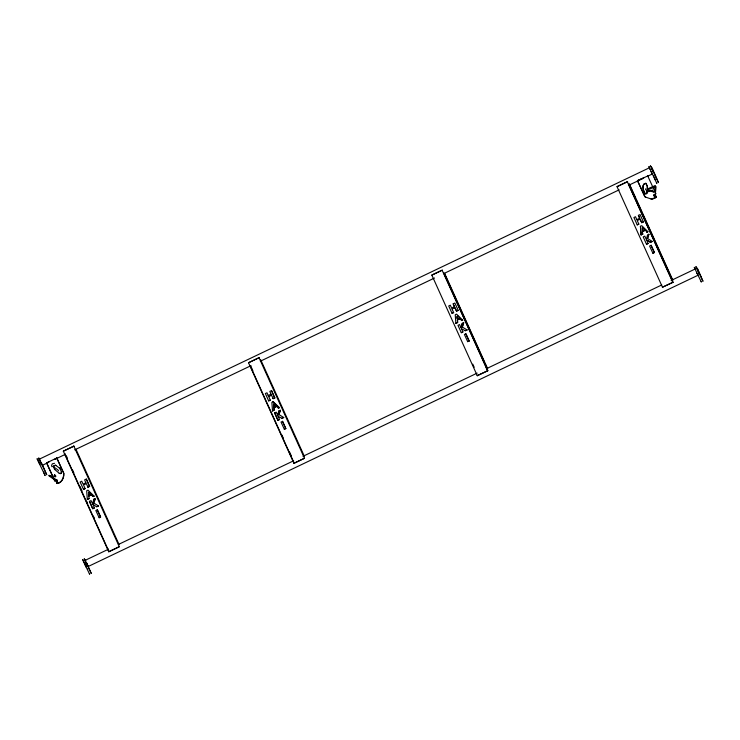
<?xml version="1.0" encoding="UTF-8"?>
<svg xmlns="http://www.w3.org/2000/svg" width="740" height="740" viewBox="0 0 740 740"><rect width="100%" height="100%" fill="white"/><g stroke="black" fill="none" stroke-linecap="round" stroke-linejoin="round"><path stroke-width="1.11" d="M653.892 195.397L654.835 194.509M654.743 190.846L655.02 186.23L655.113 186.767L647.972 189.736M655.326 194.176L656.047 186.813L655.178 185.611L647.657 188.839M278.897 414.539L280.34 410.256L278.952 414.641M647.482 238.576L648.897 234.228L647.463 238.474M642.736 230.714L644.512 229.761L642.376 227.939M93.083 504.625L94.35 507.954L92.741 508.722L89.429 501.359L91.038 500.61L92.583 503.848M278.111 416.324L281.94 418.359L283.744 417.49L281.801 418.23M461.473 328.745L465.303 330.78L467.107 329.92L465.164 330.651M646.649 240.075L650.506 242.322L652.31 241.462L650.368 242.193L646.649 240.075L648.111 243.469L646.501 244.237L643.199 236.874L644.799 236.134L646.224 239.298M39.988 464.535L38.295 461.113M92.676 503.755L93.776 499.306M278.98 410.848L277.611 415.26M460.974 327.681L462.269 323.288L463.703 322.686L462.287 327.034L467.107 329.92M461.242 327.728L462.343 323.269M646.446 239.27L647.546 234.821L648.897 234.228M95.136 498.714C89.901 510.628 98.254 495.43 93.703 499.324M278.055 416.232L279.544 419.497L277.935 420.264L274.632 412.901L276.233 412.161L277.667 415.325M61.346 473.221L61.513 471.833L59.81 468.42M88.883 496.077L91.344 494.838M274.031 407.444L274.262 410.127L272.524 410.95L274.179 409.969L274.004 407.518L276.418 406.306L278.407 408.147L279.341 407.694L273.134 401.728L279.341 407.694M642.644 231.592L645.169 230.362M651.126 190.679L652.403 190.078L652.726 190.809L651.45 191.41M652.911 190.966L651.635 191.567M645.659 188.829L645.659 189.782M63.325 451.178L73.871 446.146L63.325 451.178L108.743 551.763L119.288 546.731L73.806 446.091M248.52 362.73L259.065 357.688L248.52 362.73L293.937 463.314L304.482 458.273L259.009 357.642M108.743 551.763L119.288 546.731M293.937 463.314L304.482 458.273M90.576 494.302L88.606 492.276L88.735 495.014M275.779 405.844L273.883 403.855M268.777 396.538L270.276 400.127L268.666 400.895L265.364 393.532L266.964 392.792L268.232 395.604M452.14 308.959L454.971 307.637L456.589 311.142L458.199 310.375L454.887 303.03L453.195 303.825L454.388 306.73M637.344 220.501L640.082 219.197L641.784 222.685L643.393 221.917L640.082 214.582L638.398 215.368L639.656 218.217L636.946 219.632M85.822 482.767L84.638 479.853L86.321 479.067L89.633 486.402L87.884 487.049L89.633 486.402M271.025 394.309L269.832 391.395L271.525 390.609L274.836 397.954L273.079 398.592L274.836 397.954M56.74 482.166L57.23 481.823M652.541 191.854L653.05 191.549M477.3 375.735L431.827 275.095L442.104 270.193L487.845 370.694L477.235 375.68L487.845 370.694M662.504 287.277L617.021 186.647L627.307 181.735L673.048 282.245L662.439 287.231L673.048 282.245M442.428 270.109L431.827 275.095M627.631 181.661L617.021 186.647M65.462 454.416C63.4 452.899 67.747 457.181 67.201 458.19M250.666 365.967L249.824 365.606L250.398 366.087M487.586 370.823L443.732 272.995L444.888 273.966L487.641 368.668L486.226 367.826M628.667 184.667L630.082 185.509L628.667 184.667L672.78 282.375M56.86 480.001L55.666 481.12L54.594 480.649L46.574 462.889L56.795 458.005L63.89 473.461C64.13 477.587 61.957 482.98 57.23 483.507L56.397 482.341L57.387 481.287L57.128 480.204M645.03 196.812L637.436 180.653L647.833 175.926M48.803 462.065L46.574 462.889M54.936 459.133L56.98 458.162M637.436 180.653L643.745 177.878M48.655 462.315L42.393 465.303L39.331 459.161L649.424 167.776L649.85 169.173M54.908 459.327L65.342 454.342M74.731 449.865L250.98 365.68M260.36 361.203L434.528 278.018M443.908 273.532L619.121 189.856M628.501 185.37L643.106 178.396M647.278 176.407L652.495 173.909L650.923 171.551M443.464 273.115L444.888 273.966M85.923 482.804L83.047 484.062L81.742 481.231L80.151 482.008L83.463 489.353L85.072 488.585L83.528 484.904L86.321 483.683L88.023 487.17M454.776 307.59L456.441 311.013L458.199 310.375M641.645 222.564L643.393 221.917M453.195 303.825L454.49 306.776L451.613 308.034L450.309 305.204L448.718 305.981L452.029 313.316L453.639 312.548L452.029 309.024M636.798 219.577L635.503 216.746L633.921 217.505L637.223 224.868L638.833 224.1L637.232 220.576M272.524 410.95L271.867 402.329L273.19 401.718M646.963 232.11C645.872 228.642 640.757 231.056 642.82 234.09L641.09 234.922L640.433 226.292L641.756 225.681L647.907 231.666L646.806 231.999L647.907 231.666M88.892 495.106L90.687 494.376M459.29 318.154C456.367 311.781 455.914 322.067 459.253 318.339M87.329 499.408L86.673 490.777L87.995 490.167L94.147 496.151L93.203 496.596L91.214 494.755L88.837 495.893L89.059 498.575L87.329 499.408L89.059 498.575M274.114 407.546L276.603 406.399M91.279 494.764L93.046 496.485L94.147 496.151M279.165 407.592L278.407 408.147M457.542 322.39L455.886 323.38L457.625 322.548L457.477 319.967L459.781 318.727L457.394 319.865L457.625 322.548M641.043 234.747L642.82 234.09M462.704 320.115L461.603 320.448L462.704 320.115L456.552 314.139L455.23 314.75L455.886 323.38M92.741 508.722L94.35 507.954M96.607 506.678L98.55 505.947L96.737 506.808L93.018 504.541M277.935 420.264L279.544 419.497M461.029 327.746L459.577 324.573L457.986 325.35L461.298 332.695L462.907 331.918L461.446 328.523M97.347 509.805L95.839 510.498L99.142 517.741L100.612 517.038L97.347 509.805L100.612 517.038M282.541 421.356L281.034 422.05L284.336 429.283L285.807 428.589L282.541 421.356L285.807 428.589M467.708 341.714L464.406 334.471L465.904 333.777L469.169 341.011L467.606 341.565L469.169 341.011M651.107 245.319L649.6 246.022L652.902 253.256L654.373 252.553L651.107 245.319L654.373 252.553M100.483 516.909L99.142 517.741M285.686 428.451L284.336 429.283M654.243 252.423L652.902 253.256M107.984 549.45L85.044 560.402L87.635 566.146L88.106 566.544L698.209 275.16L696.636 272.792M118.419 544.464L293.623 460.789M303.012 456.303L477.171 373.117M486.559 368.64L661.764 284.956M671.152 280.469L695.138 269.018M280.34 410.256L278.906 410.867L277.778 415.39M51.143 475.968L49.858 476.347L48.997 475.302L55.648 479.316M271.525 390.609L274.66 397.843M86.321 479.067L89.457 486.291M463.703 322.686L462.315 327.062M645.807 193.806L647.232 192.428L647.269 186.332L646.14 183.548M638.398 215.368L639.749 218.171M268.185 395.539L271.081 394.161M57.045 483.359C61.772 482.832 63.945 477.43 63.705 473.304L56.795 458.005M639.971 219.142L641.784 222.685M646.381 190.92L650.515 190.402M646.677 191.799L650.636 191.309M59.857 473.6L61.161 473.064L61.328 471.676M60.763 473.665L59.209 473.304M274.013 406.649C274.068 398.906 272.524 410.534 275.807 405.668M645.946 183.363C641.154 183.835 643.301 191.318 645.308 193.741M654.345 196.146L655.77 196.044L656.288 197.367L652.125 199.338L645.585 197.108M54.973 480.991L56.222 479.909L57.313 480.362M654.909 194.555L655.677 193.538M640.433 226.292L641.09 234.922M54.529 463.314L52.3 463.823L51.56 465.553L51.957 466.764M651.08 199.06L655.742 197.552L656.029 196.294M655.955 196.202L653.966 195.813M55.898 465.303L53.844 465.969L53.502 466.866M647.389 238.456L652.31 241.462M283.744 417.49L278.823 414.483M93.675 503.034L98.55 505.947M644.845 196.664L645.77 197.266M53.021 466.533L56.98 469.197M57.646 469.65L58.608 470.862M55.084 480.084L48.997 475.894L49.867 475.385M59.7 468.291L55.407 465.072L53.317 466.2L54.51 469.095M649.433 167.055L648.823 166.546L656.843 183.409L656.639 182.734M672.003 279.85L671.43 279.368L672.845 280.21L629.222 183.594M293.429 460.668L292.587 460.308L293.16 460.798M108.225 549.117L107.383 548.765L108.54 549.737M83.287 560.106L82.501 559.514L89.633 574.249L89.401 573.537M54.668 469.391L59.394 473.452M59.515 468.133L60.162 468.836M459.845 318.736L461.769 320.568M88.809 492.331L90.724 494.191M695.202 268.157L694.231 267.344L701.363 282.079L701.132 281.367M54.325 468.947L54.852 469.549M83.934 561.873L86.201 567.043L84.369 562.752M39.831 459.133L38.637 457.921L46.75 474.803L42.171 464.147M38.193 459.91L37 458.698L45.112 475.579L43.688 472.175M648.111 243.469L646.501 244.237M462.907 331.918L461.298 332.695M638.833 224.1L637.223 224.868M453.639 312.548L452.029 313.316M270.276 400.127L268.666 400.895M85.072 488.585L83.463 489.353M85.84 560.865L84.212 558.728L91.27 573.463L86.617 562.77M40.941 462.676L41.597 463.869L41.348 463.018M38.535 461.316L38.98 462.176M56.804 483.285L56.573 482.499M647.657 175.778L655.862 193.695L655.279 194.703L653.735 194.666L654.151 195.961M637.621 180.81L644.522 196.109M630.295 186.684L635.049 197.21M635.993 199.319L641.7 211.945M642.653 214.045L672.577 280.34M444.62 274.087L484.053 361.425M485.005 363.534L486.911 367.743M465.839 333.786L469.049 340.881M472.777 364.136L474.201 367.271M260.693 359.705L304.279 456.154M273.226 398.721L271.497 395.16L268.722 396.686M274.632 412.901L277.879 420.098M250.98 366.578L252.877 370.786M281.857 434.972L283.281 438.126M289.46 451.807L291.366 456.016M250.083 365.477L294.206 463.185M75.97 449.208L119.085 544.603M89.429 501.359L92.676 508.556M72.427 469.761L73.852 472.916M80.031 486.596L81.937 490.805M86.682 501.332L87.635 503.431M93.333 516.058L94.285 518.166M64.889 453.935L109.002 551.633M47.231 464.082L54.779 480.806M86.395 562.826L87.838 566.266L86.034 562.52M654.206 177.286L655.418 180.005M87.524 568.995L87.616 569.523M653.67 175.87L653.799 176.379M642.311 227.901L642.57 230.621M457.181 316.396L457.375 319.07M647.454 186.489L647.223 193.279L645.992 193.963L645.123 193.584C643.115 191.17 640.979 183.687 645.77 183.215L647.454 186.489M655.409 175.352L658.48 182.632L650.368 165.751L652.023 167.832L655.409 175.426M697.089 268.611L699.568 274.096L697.089 268.611M651.681 168.045L653.327 171.699L651.681 168.045M54.603 475.173L54.14 475.848L55.269 476.625L55.407 475.237L54.603 475.173M54.788 475.33L54.649 476.727L55.454 476.782L55.916 476.116L54.788 475.33M54.39 475.191L54.399 476.135L54.945 475.931L54.39 475.191M700.919 276.325L703 281.302L695.859 266.567L697.57 268.694L700.919 276.325M653.429 191.891L654.095 191.891L653.429 191.891M655.409 186.517L654.863 186.545L655.409 186.517"/></g></svg>
